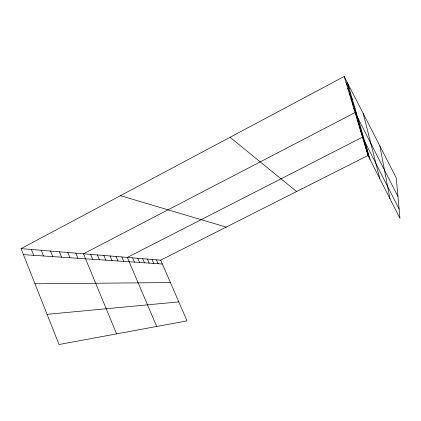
<?xml version="1.0" encoding="UTF-8"?>
<svg xmlns="http://www.w3.org/2000/svg" width="421" height="421" viewBox="0 0 421 421"><rect width="100%" height="100%" fill="white"/><g stroke="black" fill="none" stroke-linecap="round" stroke-linejoin="round"><path stroke-width="0.63" d="M21.05 248.616L160.685 260.173L187.035 320.855L59.024 344.52L21.05 248.616L344.21 76.48L396.256 177.915L399.95 218.357L367.996 155.481L344.21 76.48M160.685 260.173L367.996 155.481M47.078 314.345L178.804 301.894M34.975 283.786L170.41 282.565M23.423 254.616L162.348 264.004M120.443 195.676L226.172 227.103M230.055 137.288L296.589 191.539M346.041 82.558L349.193 88.705M347.762 88.284L350.825 94.262M349.388 93.683L352.372 99.503M350.93 98.793L353.829 104.461M352.382 103.629L355.208 109.155M353.766 108.213L356.519 113.602M397.956 196.507L355.077 112.565L83.49 253.784L116.58 333.879M356.287 116.585L358.908 121.727M357.44 120.417L360.002 125.442M358.539 124.074L361.05 128.989M359.592 127.563L362.044 132.378M360.597 130.905L362.997 135.615M361.56 134.104L363.912 138.714M399.103 209.069L362.481 137.167L127.342 257.415L156.696 326.464M363.365 140.104L365.623 144.535M364.218 142.924L366.428 147.271M365.033 145.634L367.201 149.897M365.817 148.239L367.943 152.423M366.57 150.744L368.659 154.849M367.296 153.155L369.349 157.191M156.417 259.82L158.107 263.714M152.002 259.457L153.712 263.42M147.424 259.078L149.166 263.114M142.682 258.683L144.445 262.793M137.762 258.278L139.551 262.462M132.652 257.852L134.467 262.12M121.822 256.957L123.7 261.394M116.08 256.484L117.991 261.004M110.102 255.989L112.039 260.604M103.866 255.473L105.839 260.183M97.367 254.931L99.377 259.746M90.583 254.373L92.625 259.294M75.838 253.153L77.953 258.299M67.818 252.489L69.975 257.763M59.398 251.79L61.592 257.194M50.546 251.058L52.783 256.6M41.232 250.29L43.51 255.973M31.412 249.474L33.738 255.31M347.457 82.805L370.012 159.443M363.26 113.607L379.779 178.662M379.847 145.94L389.957 198.691"/></g></svg>
